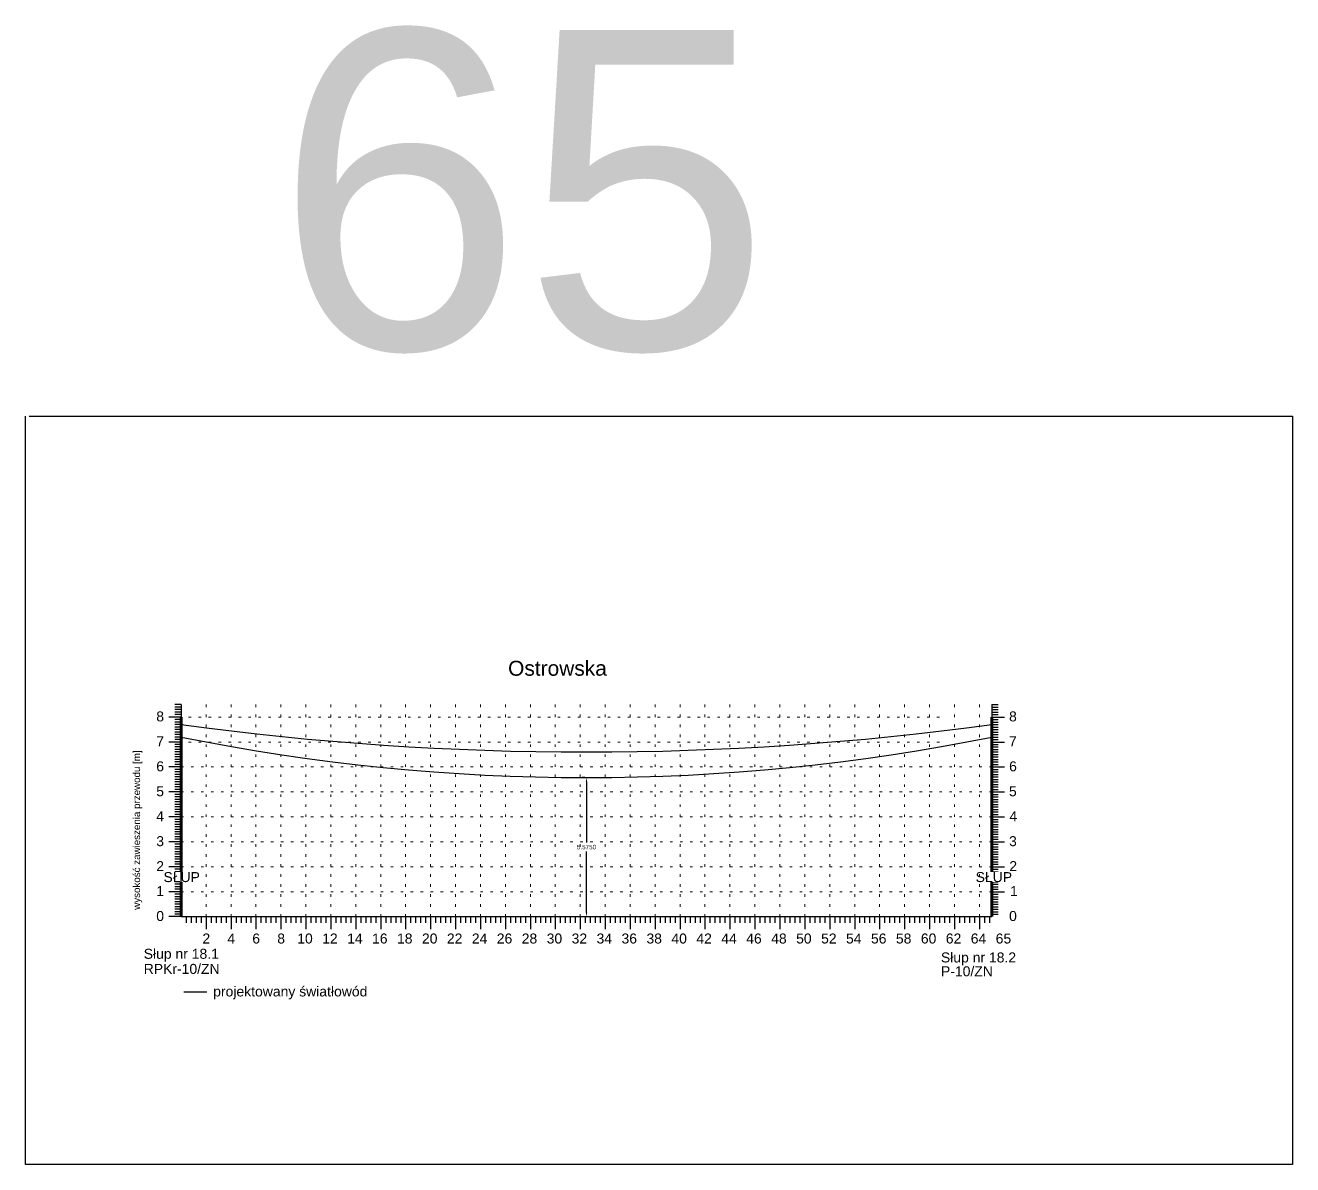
# Model space of a CAD drawing. Header units: metres. Extents: x -155 to 1812, y 681 to 886.
# Drawn here: x 1761.4 to 1812.2, y 830.5 to 876.2 of the extents above; entities that cross this region are included whole.
import ezdxf

# ---------------------------------------------------------------- set-up
doc = ezdxf.new("R2010")
doc.units = ezdxf.units.M
doc.header["$MEASUREMENT"] = 0
doc.linetypes.add('ACAD_ISO07W100', pattern=[3, 0, -3])
doc.layers.add('ramka', color=7, linetype='Continuous', plot=False)
doc.styles.get("Standard").update_dxf_attribs({"font": 'arial.ttf'})
doc.dimstyles.get("Standard").update_dxf_attribs({"dimtxt": 0.18, "dimasz": 0.18, "dimexe": 0.18, "dimexo": 0.0625, "dimgap": 0.09, "dimtad": 0, "dimtih": 1, "dimtoh": 1, "dimdec": 4, "dimzin": 0, "dimdsep": 46, "dimtxsty": 'Standard', "dimcen": 0.09, "dimadec": 0, "dimazin": 0, "dimtfac": 1, "dimtdec": 4, "dimtofl": 0, "dimtmove": 0, "dimatfit": 3, "dimfxl": 1, "dimtolj": 1, "dimtzin": 0, "dimarcsym": 0})

# ---------------------------------------------------------------- blocks, each defined once
blk = doc.blocks.new('*D301')
at = {"color": 0, "lineweight": -2}
for p, q in [((1783.844, 846.036), (1783.726, 846.036)), ((1783.906, 845.856), (1783.906, 843.43)), ((1783.906, 840.641), (1783.906, 843.066)), ((1770.319, 840.461), (1784.086, 840.461))]:
    blk.add_line(p, q, dxfattribs=at)
at = {"color": 0}
for points in [[(1783.936, 845.856), (1783.876, 845.856), (1783.906, 846.036)], [(1783.876, 840.641), (1783.936, 840.641), (1783.906, 840.461)]]:
    blk.add_solid(points, dxfattribs=at)
at = {"layer": 'Defpoints', "color": 0}
for p in [(1783.906, 846.036), (1770.256, 840.461), (1783.906, 840.461)]:
    blk.add_point(p, dxfattribs=at)
at = {"color": 0, "lineweight": 25, "insert": (1783.906, 843.248), "char_height": 0.18, "attachment_point": 5}
blk.add_mtext('\\A1;5.5750', dxfattribs=at)

msp = doc.modelspace()

# ---------------------------------------------------------------- linework, layer by layer
for p, q in [((1767.65623, 848.96078), (1767.40623, 848.96078)), ((1767.65623, 848.96078), (1767.65623, 840.46078)), ((1800.15623, 848.96078), (1800.15623, 840.46078)), ((1800.15623, 848.96078), (1800.40623, 848.96078)), ((1767.65623, 848.46078), (1767.15623, 848.46078)), ((1767.65623, 848.46078), (1767.15623, 848.46078)), ((1767.65623, 848.86078), (1767.40623, 848.86078)), ((1767.65623, 848.76078), (1767.40623, 848.76078)), ((1767.65623, 848.66078), (1767.40623, 848.66078)), ((1767.65623, 848.56078), (1767.40623, 848.56078)), ((1800.15623, 848.86078), (1800.40623, 848.86078)), ((1800.15623, 848.76078), (1800.40623, 848.76078)), ((1800.15623, 848.66078), (1800.40623, 848.66078)), ((1800.15623, 848.56078), (1800.40623, 848.56078)), ((1800.15623, 848.46078), (1800.65623, 848.46078)), ((1800.15623, 848.46078), (1800.65623, 848.46078)), ((1767.65623, 848.36078), (1767.40623, 848.36078)), ((1767.65623, 848.26078), (1767.40623, 848.26078)), ((1767.65623, 848.16078), (1767.40623, 848.16078)), ((1767.65623, 848.06078), (1767.40623, 848.06078)), ((1767.65623, 847.96078), (1767.40623, 847.96078)), ((1800.15623, 848.36078), (1800.40623, 848.36078)), ((1800.15623, 848.26078), (1800.40623, 848.26078)), ((1800.15623, 848.16078), (1800.40623, 848.16078)), ((1800.15623, 848.06078), (1800.40623, 848.06078)), ((1800.15623, 847.96078), (1800.40623, 847.96078)), ((1767.65623, 847.46078), (1767.15623, 847.46078)), ((1767.65623, 847.46078), (1767.15623, 847.46078)), ((1767.65623, 847.86078), (1767.40623, 847.86078)), ((1767.65623, 847.76078), (1767.40623, 847.76078)), ((1767.65623, 847.66078), (1767.40623, 847.66078)), ((1767.65623, 847.56078), (1767.40623, 847.56078)), ((1800.15623, 847.86078), (1800.40623, 847.86078)), ((1800.15623, 847.76078), (1800.40623, 847.76078)), ((1800.15623, 847.66078), (1800.40623, 847.66078)), ((1800.15623, 847.56078), (1800.40623, 847.56078)), ((1800.15623, 847.46078), (1800.65623, 847.46078)), ((1800.15623, 847.46078), (1800.65623, 847.46078)), ((1767.65623, 847.36078), (1767.40623, 847.36078)), ((1767.65623, 847.26078), (1767.40623, 847.26078)), ((1767.65623, 847.16078), (1767.40623, 847.16078)), ((1767.65623, 847.06078), (1767.40623, 847.06078)), ((1767.65623, 846.96078), (1767.40623, 846.96078)), ((1800.15623, 847.36078), (1800.40623, 847.36078)), ((1800.15623, 847.26078), (1800.40623, 847.26078)), ((1800.15623, 847.16078), (1800.40623, 847.16078)), ((1800.15623, 847.06078), (1800.40623, 847.06078)), ((1800.15623, 846.96078), (1800.40623, 846.96078)), ((1767.65623, 846.46078), (1767.15623, 846.46078)), ((1767.65623, 846.46078), (1767.15623, 846.46078)), ((1767.65623, 846.86078), (1767.40623, 846.86078)), ((1767.65623, 846.76078), (1767.40623, 846.76078)), ((1767.65623, 846.66078), (1767.40623, 846.66078)), ((1767.65623, 846.56078), (1767.40623, 846.56078)), ((1800.15623, 846.86078), (1800.40623, 846.86078)), ((1800.15623, 846.76078), (1800.40623, 846.76078)), ((1800.15623, 846.66078), (1800.40623, 846.66078)), ((1800.15623, 846.56078), (1800.40623, 846.56078)), ((1800.15623, 846.46078), (1800.65623, 846.46078)), ((1800.15623, 846.46078), (1800.65623, 846.46078)), ((1767.65623, 846.36078), (1767.40623, 846.36078)), ((1767.65623, 846.26078), (1767.40623, 846.26078)), ((1767.65623, 846.16078), (1767.40623, 846.16078)), ((1767.65623, 846.06078), (1767.40623, 846.06078)), ((1767.65623, 845.96078), (1767.40623, 845.96078)), ((1800.15623, 846.36078), (1800.40623, 846.36078)), ((1800.15623, 846.26078), (1800.40623, 846.26078)), ((1800.15623, 846.16078), (1800.40623, 846.16078)), ((1800.15623, 846.06078), (1800.40623, 846.06078)), ((1800.15623, 845.96078), (1800.40623, 845.96078)), ((1767.65623, 845.46078), (1767.15623, 845.46078)), ((1767.65623, 845.46078), (1767.15623, 845.46078)), ((1767.65623, 845.86078), (1767.40623, 845.86078)), ((1767.65623, 845.76078), (1767.40623, 845.76078)), ((1767.65623, 845.66078), (1767.40623, 845.66078)), ((1767.65623, 845.56078), (1767.40623, 845.56078)), ((1800.15623, 845.86078), (1800.40623, 845.86078)), ((1800.15623, 845.76078), (1800.40623, 845.76078)), ((1800.15623, 845.66078), (1800.40623, 845.66078)), ((1800.15623, 845.56078), (1800.40623, 845.56078)), ((1800.15623, 845.46078), (1800.65623, 845.46078)), ((1800.15623, 845.46078), (1800.65623, 845.46078)), ((1767.65623, 845.36078), (1767.40623, 845.36078)), ((1767.65623, 845.26078), (1767.40623, 845.26078)), ((1767.65623, 845.16078), (1767.40623, 845.16078)), ((1767.65623, 845.06078), (1767.40623, 845.06078)), ((1767.65623, 844.96078), (1767.40623, 844.96078)), ((1800.15623, 845.36078), (1800.40623, 845.36078)), ((1800.15623, 845.26078), (1800.40623, 845.26078)), ((1800.15623, 845.16078), (1800.40623, 845.16078)), ((1800.15623, 845.06078), (1800.40623, 845.06078)), ((1800.15623, 844.96078), (1800.40623, 844.96078)), ((1767.65623, 844.46078), (1767.15623, 844.46078)), ((1767.65623, 844.46078), (1767.15623, 844.46078)), ((1767.65623, 844.86078), (1767.40623, 844.86078)), ((1767.65623, 844.76078), (1767.40623, 844.76078)), ((1767.65623, 844.66078), (1767.40623, 844.66078)), ((1767.65623, 844.56078), (1767.40623, 844.56078)), ((1767.65623, 844.36078), (1767.40623, 844.36078)), ((1800.15623, 844.86078), (1800.40623, 844.86078)), ((1800.15623, 844.76078), (1800.40623, 844.76078)), ((1800.15623, 844.66078), (1800.40623, 844.66078)), ((1800.15623, 844.56078), (1800.40623, 844.56078)), ((1800.15623, 844.46078), (1800.65623, 844.46078)), ((1800.15623, 844.46078), (1800.65623, 844.46078)), ((1800.15623, 844.36078), (1800.40623, 844.36078)), ((1767.65623, 844.26078), (1767.40623, 844.26078)), ((1767.65623, 844.16078), (1767.40623, 844.16078)), ((1767.65623, 844.06078), (1767.40623, 844.06078)), ((1767.65623, 843.96078), (1767.40623, 843.96078)), ((1767.65623, 843.86078), (1767.40623, 843.86078)), ((1800.15623, 844.26078), (1800.40623, 844.26078)), ((1800.15623, 844.16078), (1800.40623, 844.16078)), ((1800.15623, 844.06078), (1800.40623, 844.06078)), ((1800.15623, 843.96078), (1800.40623, 843.96078)), ((1800.15623, 843.86078), (1800.40623, 843.86078)), ((1767.65623, 843.46078), (1767.15623, 843.46078)), ((1767.65623, 843.46078), (1767.15623, 843.46078)), ((1767.65623, 843.76078), (1767.40623, 843.76078)), ((1767.65623, 843.66078), (1767.40623, 843.66078)), ((1767.65623, 843.56078), (1767.40623, 843.56078)), ((1767.65623, 843.36078), (1767.40623, 843.36078)), ((1800.15623, 843.76078), (1800.40623, 843.76078)), ((1800.15623, 843.66078), (1800.40623, 843.66078)), ((1800.15623, 843.56078), (1800.40623, 843.56078)), ((1800.15623, 843.46078), (1800.65623, 843.46078)), ((1800.15623, 843.46078), (1800.65623, 843.46078)), ((1800.15623, 843.36078), (1800.40623, 843.36078)), ((1767.65623, 843.26078), (1767.40623, 843.26078)), ((1767.65623, 843.16078), (1767.40623, 843.16078)), ((1767.65623, 843.06078), (1767.40623, 843.06078)), ((1767.65623, 842.96078), (1767.40623, 842.96078)), ((1767.65623, 842.86078), (1767.40623, 842.86078)), ((1800.15623, 843.26078), (1800.40623, 843.26078)), ((1800.15623, 843.16078), (1800.40623, 843.16078)), ((1800.15623, 843.06078), (1800.40623, 843.06078)), ((1800.15623, 842.96078), (1800.40623, 842.96078)), ((1800.15623, 842.86078), (1800.40623, 842.86078)), ((1767.65623, 842.46078), (1767.15623, 842.46078)), ((1767.65623, 842.46078), (1767.15623, 842.46078)), ((1767.65623, 842.76078), (1767.40623, 842.76078)), ((1767.65623, 842.66078), (1767.40623, 842.66078)), ((1767.65623, 842.56078), (1767.40623, 842.56078)), ((1767.65623, 842.36078), (1767.40623, 842.36078)), ((1800.15623, 842.76078), (1800.40623, 842.76078)), ((1800.15623, 842.66078), (1800.40623, 842.66078)), ((1800.15623, 842.56078), (1800.40623, 842.56078)), ((1800.15623, 842.46078), (1800.65623, 842.46078)), ((1800.15623, 842.46078), (1800.65623, 842.46078)), ((1800.15623, 842.36078), (1800.40623, 842.36078)), ((1767.65623, 842.26078), (1767.40623, 842.26078)), ((1767.65623, 842.16078), (1767.40623, 842.16078)), ((1767.65623, 842.06078), (1767.40623, 842.06078)), ((1767.65623, 841.96078), (1767.40623, 841.96078)), ((1767.65623, 841.86078), (1767.40623, 841.86078)), ((1800.15623, 842.26078), (1800.40623, 842.26078)), ((1800.15623, 842.16078), (1800.40623, 842.16078)), ((1800.15623, 842.06078), (1800.40623, 842.06078)), ((1800.15623, 841.96078), (1800.40623, 841.96078)), ((1800.15623, 841.86078), (1800.40623, 841.86078)), ((1767.65623, 841.46078), (1767.15623, 841.46078)), ((1767.65623, 841.46078), (1767.15623, 841.46078)), ((1767.65623, 841.76078), (1767.40623, 841.76078)), ((1767.65623, 841.66078), (1767.40623, 841.66078)), ((1767.65623, 841.56078), (1767.40623, 841.56078)), ((1767.65623, 841.36078), (1767.40623, 841.36078)), ((1800.15623, 841.76078), (1800.40623, 841.76078)), ((1800.15623, 841.66078), (1800.40623, 841.66078)), ((1800.15623, 841.56078), (1800.40623, 841.56078)), ((1800.15623, 841.46078), (1800.65623, 841.46078)), ((1800.15623, 841.46078), (1800.65623, 841.46078)), ((1800.15623, 841.36078), (1800.40623, 841.36078)), ((1767.65623, 841.26078), (1767.40623, 841.26078)), ((1767.65623, 841.16078), (1767.40623, 841.16078)), ((1767.65623, 841.06078), (1767.40623, 841.06078)), ((1767.65623, 840.96078), (1767.40623, 840.96078)), ((1767.65623, 840.86078), (1767.40623, 840.86078)), ((1800.15623, 841.26078), (1800.40623, 841.26078)), ((1800.15623, 841.16078), (1800.40623, 841.16078)), ((1800.15623, 841.06078), (1800.40623, 841.06078)), ((1800.15623, 840.96078), (1800.40623, 840.96078)), ((1800.15623, 840.86078), (1800.40623, 840.86078)), ((1767.65623, 840.46078), (1767.15623, 840.46078)), ((1767.65623, 840.76078), (1767.40623, 840.76078)), ((1767.65623, 840.66078), (1767.40623, 840.66078)), ((1767.65623, 840.56078), (1767.40623, 840.56078)), ((1767.65623, 840.46078), (1767.40623, 840.46078)), ((1767.65623, 840.46078), (1793.65623, 840.46078)), ((1767.85623, 840.46078), (1767.85623, 840.21078)), ((1768.05623, 840.46078), (1768.05623, 840.21078)), ((1768.25623, 840.46078), (1768.25623, 840.21078)), ((1768.45623, 840.46078), (1768.45623, 840.21078)), ((1768.65623, 840.46078), (1768.65623, 839.96078)), ((1768.85623, 840.46078), (1768.85623, 840.21078)), ((1769.05623, 840.46078), (1769.05623, 840.21078)), ((1769.25623, 840.46078), (1769.25623, 840.21078)), ((1769.45623, 840.46078), (1769.45623, 840.21078)), ((1769.65623, 840.46078), (1769.65623, 839.96078)), ((1769.85623, 840.46078), (1769.85623, 840.21078)), ((1770.05623, 840.46078), (1770.05623, 840.21078)), ((1770.25623, 840.46078), (1770.25623, 840.21078)), ((1770.45623, 840.46078), (1770.45623, 840.21078)), ((1770.65623, 840.46078), (1770.65623, 839.96078)), ((1770.85623, 840.46078), (1770.85623, 840.21078)), ((1771.05623, 840.46078), (1771.05623, 840.21078)), ((1771.25623, 840.46078), (1771.25623, 840.21078)), ((1771.45623, 840.46078), (1771.45623, 840.21078)), ((1771.65623, 840.46078), (1771.65623, 839.96078)), ((1771.85623, 840.46078), (1771.85623, 840.21078)), ((1772.05623, 840.46078), (1772.05623, 840.21078)), ((1772.25623, 840.46078), (1772.25623, 840.21078)), ((1772.45623, 840.46078), (1772.45623, 840.21078)), ((1772.65623, 840.46078), (1772.65623, 839.96078)), ((1772.85623, 840.46078), (1772.85623, 840.21078)), ((1773.05623, 840.46078), (1773.05623, 840.21078)), ((1773.25623, 840.46078), (1773.25623, 840.21078)), ((1773.45623, 840.46078), (1773.45623, 840.21078)), ((1773.65623, 840.46078), (1773.65623, 839.96078)), ((1773.85623, 840.46078), (1773.85623, 840.21078)), ((1774.05623, 840.46078), (1774.05623, 840.21078)), ((1774.25623, 840.46078), (1774.25623, 840.21078)), ((1774.45623, 840.46078), (1774.45623, 840.21078)), ((1774.65623, 840.46078), (1774.65623, 839.96078)), ((1774.85623, 840.46078), (1774.85623, 840.21078)), ((1775.05623, 840.46078), (1775.05623, 840.21078)), ((1775.25623, 840.46078), (1775.25623, 840.21078)), ((1775.45623, 840.46078), (1775.45623, 840.21078)), ((1775.65623, 840.46078), (1775.65623, 839.96078)), ((1775.85623, 840.46078), (1775.85623, 840.21078)), ((1776.05623, 840.46078), (1776.05623, 840.21078)), ((1776.25623, 840.46078), (1776.25623, 840.21078)), ((1776.45623, 840.46078), (1776.45623, 840.21078)), ((1776.65623, 840.46078), (1776.65623, 839.96078)), ((1776.85623, 840.46078), (1776.85623, 840.21078)), ((1777.05623, 840.46078), (1777.05623, 840.21078)), ((1777.25623, 840.46078), (1777.25623, 840.21078)), ((1777.45623, 840.46078), (1777.45623, 840.21078)), ((1777.65623, 840.46078), (1777.65623, 839.96078)), ((1777.85623, 840.46078), (1777.85623, 840.21078)), ((1778.05623, 840.46078), (1778.05623, 840.21078)), ((1778.25623, 840.46078), (1778.25623, 840.21078)), ((1778.45623, 840.46078), (1778.45623, 840.21078)), ((1778.65623, 840.46078), (1778.65623, 839.96078)), ((1778.85623, 840.46078), (1778.85623, 840.21078)), ((1779.05623, 840.46078), (1779.05623, 840.21078)), ((1779.25623, 840.46078), (1779.25623, 840.21078)), ((1779.45623, 840.46078), (1779.45623, 840.21078)), ((1779.65623, 840.46078), (1779.65623, 839.96078)), ((1779.85623, 840.46078), (1779.85623, 840.21078)), ((1780.05623, 840.46078), (1780.05623, 840.21078)), ((1780.25623, 840.46078), (1780.25623, 840.21078)), ((1780.45623, 840.46078), (1780.45623, 840.21078)), ((1780.65623, 840.46078), (1780.65623, 839.96078)), ((1780.85623, 840.46078), (1780.85623, 840.21078)), ((1781.05623, 840.46078), (1781.05623, 840.21078)), ((1781.25623, 840.46078), (1781.25623, 840.21078)), ((1781.45623, 840.46078), (1781.45623, 840.21078)), ((1781.65623, 840.46078), (1781.65623, 839.96078)), ((1781.85623, 840.46078), (1781.85623, 840.21078)), ((1782.05623, 840.46078), (1782.05623, 840.21078)), ((1782.25623, 840.46078), (1782.25623, 840.21078)), ((1782.45623, 840.46078), (1782.45623, 840.21078)), ((1782.65623, 840.46078), (1782.65623, 839.96078)), ((1782.85623, 840.46078), (1782.85623, 840.21078)), ((1783.05623, 840.46078), (1783.05623, 840.21078)), ((1783.25623, 840.46078), (1783.25623, 840.21078)), ((1783.45623, 840.46078), (1783.45623, 840.21078)), ((1783.65623, 840.46078), (1783.65623, 839.96078)), ((1783.85623, 840.46078), (1783.85623, 840.21078)), ((1784.05623, 840.46078), (1784.05623, 840.21078)), ((1784.25623, 840.46078), (1784.25623, 840.21078)), ((1784.45623, 840.46078), (1784.45623, 840.21078)), ((1784.65623, 840.46078), (1784.65623, 839.96078)), ((1784.85623, 840.46078), (1784.85623, 840.21078)), ((1785.05623, 840.46078), (1785.05623, 840.21078)), ((1785.25623, 840.46078), (1785.25623, 840.21078)), ((1785.45623, 840.46078), (1785.45623, 840.21078)), ((1785.65623, 840.46078), (1785.65623, 839.96078)), ((1785.85623, 840.46078), (1785.85623, 840.21078)), ((1786.05623, 840.46078), (1786.05623, 840.21078)), ((1786.25623, 840.46078), (1786.25623, 840.21078)), ((1786.45623, 840.46078), (1786.45623, 840.21078)), ((1786.65623, 840.46078), (1786.65623, 839.96078)), ((1786.65623, 840.46078), (1786.65623, 839.96078)), ((1786.85623, 840.46078), (1786.85623, 840.21078)), ((1787.05623, 840.46078), (1787.05623, 840.21078)), ((1787.25623, 840.46078), (1787.25623, 840.21078)), ((1787.45623, 840.46078), (1787.45623, 840.21078)), ((1787.65623, 840.46078), (1787.65623, 839.96078)), ((1787.65623, 840.46078), (1787.65623, 839.96078)), ((1787.85623, 840.46078), (1787.85623, 840.21078)), ((1788.05623, 840.46078), (1788.05623, 840.21078)), ((1788.25623, 840.46078), (1788.25623, 840.21078)), ((1788.45623, 840.46078), (1788.45623, 840.21078)), ((1788.65623, 840.46078), (1788.65623, 839.96078)), ((1788.65623, 840.46078), (1788.65623, 839.96078)), ((1788.85623, 840.46078), (1788.85623, 840.21078)), ((1789.05623, 840.46078), (1789.05623, 840.21078)), ((1789.25623, 840.46078), (1789.25623, 840.21078)), ((1789.45623, 840.46078), (1789.45623, 840.21078)), ((1789.65623, 840.46078), (1789.65623, 839.96078)), ((1789.65623, 840.46078), (1789.65623, 839.96078)), ((1789.85623, 840.46078), (1789.85623, 840.21078)), ((1790.05623, 840.46078), (1790.05623, 840.21078)), ((1790.25623, 840.46078), (1790.25623, 840.21078)), ((1790.45623, 840.46078), (1790.45623, 840.21078)), ((1790.65623, 840.46078), (1790.65623, 839.96078)), ((1790.65623, 840.46078), (1790.65623, 839.96078)), ((1790.85623, 840.46078), (1790.85623, 840.21078)), ((1791.05623, 840.46078), (1791.05623, 840.21078)), ((1791.25623, 840.46078), (1791.25623, 840.21078)), ((1791.45623, 840.46078), (1791.45623, 840.21078)), ((1791.65623, 840.46078), (1791.65623, 839.96078)), ((1791.65623, 840.46078), (1791.65623, 839.96078)), ((1791.85623, 840.46078), (1791.85623, 840.21078)), ((1792.05623, 840.46078), (1792.05623, 840.21078)), ((1792.15623, 840.46078), (1792.65623, 840.46078)), ((1792.25623, 840.46078), (1792.25623, 840.21078)), ((1792.45623, 840.46078), (1792.45623, 840.21078)), ((1792.65623, 840.46078), (1792.65623, 839.96078)), ((1792.65623, 840.46078), (1792.65623, 839.96078)), ((1792.85623, 840.46078), (1792.85623, 840.21078)), ((1793.05623, 840.46078), (1793.05623, 840.21078)), ((1793.25623, 840.46078), (1793.25623, 840.21078)), ((1793.45623, 840.46078), (1793.45623, 840.21078)), ((1793.65623, 840.46078), (1800.15623, 840.46078)), ((1793.65623, 840.46078), (1793.65623, 839.96078)), ((1793.65623, 840.46078), (1793.65623, 839.96078)), ((1793.85623, 840.46078), (1793.85623, 840.21078)), ((1794.05623, 840.46078), (1794.05623, 840.21078)), ((1794.25623, 840.46078), (1794.25623, 840.21078)), ((1794.45623, 840.46078), (1794.45623, 840.21078)), ((1794.65623, 840.46078), (1794.65623, 839.96078)), ((1794.65623, 840.46078), (1794.65623, 839.96078)), ((1794.85623, 840.46078), (1794.85623, 840.21078)), ((1795.05623, 840.46078), (1795.05623, 840.21078)), ((1795.25623, 840.46078), (1795.25623, 840.21078)), ((1795.45623, 840.46078), (1795.45623, 840.21078)), ((1795.65623, 840.46078), (1795.65623, 839.96078)), ((1795.65623, 840.46078), (1795.65623, 839.96078)), ((1795.85623, 840.46078), (1795.85623, 840.21078)), ((1796.05623, 840.46078), (1796.05623, 840.21078)), ((1796.25623, 840.46078), (1796.25623, 840.21078)), ((1796.45623, 840.46078), (1796.45623, 840.21078)), ((1796.65623, 840.46078), (1796.65623, 839.96078)), ((1796.65623, 840.46078), (1796.65623, 839.96078)), ((1796.85623, 840.46078), (1796.85623, 840.21078)), ((1797.05623, 840.46078), (1797.05623, 840.21078)), ((1797.25623, 840.46078), (1797.25623, 840.21078)), ((1797.45623, 840.46078), (1797.45623, 840.21078)), ((1797.65623, 840.46078), (1797.65623, 839.96078)), ((1797.65623, 840.46078), (1797.65623, 839.96078)), ((1797.85623, 840.46078), (1797.85623, 840.21078)), ((1798.05623, 840.46078), (1798.05623, 840.21078)), ((1798.25623, 840.46078), (1798.25623, 840.21078)), ((1798.45623, 840.46078), (1798.45623, 840.21078)), ((1798.65623, 840.46078), (1798.65623, 839.96078)), ((1798.65623, 840.46078), (1798.65623, 839.96078)), ((1798.85623, 840.46078), (1798.85623, 840.21078)), ((1799.05623, 840.46078), (1799.05623, 840.21078)), ((1799.25623, 840.46078), (1799.25623, 840.21078)), ((1799.45623, 840.46078), (1799.45623, 840.21078)), ((1799.65623, 840.46078), (1799.65623, 839.96078)), ((1799.65623, 840.46078), (1799.65623, 839.96078)), ((1799.85623, 840.46078), (1799.85623, 840.21078)), ((1800.05623, 840.46078), (1800.05623, 840.21078)), ((1800.15623, 840.76078), (1800.40623, 840.76078)), ((1800.15623, 840.66078), (1800.40623, 840.66078)), ((1800.15623, 840.56078), (1800.40623, 840.56078))]:
    msp.add_line(p, q)
at = {"linetype": 'ACAD_ISO07W100', "lineweight": 15, "ltscale": 0.1}
for p, q in [((1768.65623, 840.46078), (1768.65623, 848.96078)), ((1769.65623, 840.46078), (1769.65623, 848.96078)), ((1770.65623, 840.46078), (1770.65623, 848.96078)), ((1771.65623, 840.46078), (1771.65623, 848.96078)), ((1772.65623, 840.46078), (1772.65623, 848.96078)), ((1773.65623, 840.46078), (1773.65623, 848.96078)), ((1774.65623, 840.46078), (1774.65623, 848.96078)), ((1775.65623, 840.46078), (1775.65623, 848.96078)), ((1776.65623, 840.46078), (1776.65623, 848.96078)), ((1777.65623, 840.46078), (1777.65623, 848.96078)), ((1778.65623, 840.46078), (1778.65623, 848.96078)), ((1779.65623, 840.46078), (1779.65623, 848.96078)), ((1780.65623, 840.46078), (1780.65623, 848.96078)), ((1781.65623, 840.46078), (1781.65623, 848.96078)), ((1782.65623, 840.46078), (1782.65623, 848.96078)), ((1783.65623, 840.46078), (1783.65623, 848.96078)), ((1784.65623, 840.46078), (1784.65623, 848.96078)), ((1785.65623, 840.46078), (1785.65623, 848.96078)), ((1786.65623, 840.46078), (1786.65623, 848.96078)), ((1787.65623, 840.46078), (1787.65623, 848.96078)), ((1788.65623, 840.46078), (1788.65623, 848.96078)), ((1789.65623, 840.46078), (1789.65623, 848.96078)), ((1790.65623, 840.46078), (1790.65623, 848.96078)), ((1791.65623, 840.46078), (1791.65623, 848.96078)), ((1792.65623, 840.46078), (1792.65623, 848.96078)), ((1793.65623, 840.46078), (1793.65623, 848.96078)), ((1794.65623, 840.46078), (1794.65623, 848.96078)), ((1795.65623, 840.46078), (1795.65623, 848.96078)), ((1796.65623, 840.46078), (1796.65623, 848.96078)), ((1797.65623, 840.46078), (1797.65623, 848.96078)), ((1798.65623, 840.46078), (1798.65623, 848.96078)), ((1800.15623, 840.46078), (1800.15623, 848.96078)), ((1767.15623, 848.46078), (1798.15623, 848.46078)), ((1767.15623, 847.46078), (1798.15623, 847.46078)), ((1767.65623, 846.46078), (1800.15623, 846.46078)), ((1767.65623, 845.46078), (1800.15623, 845.46078)), ((1767.65623, 844.46078), (1800.15623, 844.46078)), ((1767.65623, 843.46078), (1800.15623, 843.46078)), ((1767.65623, 842.46078), (1800.15623, 842.46078)), ((1767.65623, 841.46078), (1800.15623, 841.46078))]:
    msp.add_line(p, q, dxfattribs=at)
at = {"lineweight": 100}
for p, q in [((1767.65623, 848.46078), (1767.65623, 840.46078)), ((1800.15623, 848.46078), (1800.15623, 840.46078))]:
    msp.add_line(p, q, dxfattribs=at)
at = {"color": 3, "lineweight": 25}
msp.add_line((1767.76178, 837.45345), (1768.69237, 837.45345), dxfattribs=at)
at = {"lineweight": 25}
for points in [[(1761.56101, 860.52182), (1812.214, 860.52182), (1812.214, 830.52182), (1761.41046, 830.52182), (1761.41046, 860.52182)], [(1791.65623, 840.46078), (1792.15623, 840.46078)]]:
    msp.add_lwpolyline(points, dxfattribs=at)
at = {"lineweight": 30}
msp.add_arc((1783.90623, 967.63919), 120.57841, 262.2548486, 277.7451514, dxfattribs=at)
at = {"color": 3, "lineweight": 30}
msp.add_arc((1783.90623, 928.09828), 82.0625, 258.5788137, 281.4211863, dxfattribs=at)
at = {"layer": 'ramka'}
msp.add_line((1767.65623, 840.46078), (1780.65623, 840.46078), dxfattribs=at)

# ---------------------------------------------------------------- texts
at = {"lineweight": 25}
msp.add_text('65', height=12.782133, dxfattribs=at).set_placement((1771.41674, 863.21103))
for s, p in [('8', (1766.65897, 848.28669)), ('8', (1800.84462, 848.28669)), ('7', (1766.65897, 847.28669)), ('7', (1800.84162, 847.28669)), ('6', (1766.65897, 846.28669)), ('6', (1800.84735, 846.28669)), ('5', (1766.65897, 845.28669)), ('5', (1800.84189, 845.28669)), ('4', (1766.65897, 844.28669)), ('4', (1800.86263, 844.28669)), ('3', (1766.65897, 843.28669)), ('3', (1800.84462, 843.28669)), ('2', (1766.65897, 842.28669)), ('2', (1800.85581, 842.28669)), ('1', (1766.65897, 841.28669)), ('1', (1800.88446, 841.28669)), ('0', (1766.65897, 840.28669)), ('0', (1800.84626, 840.28669)), ('2', (1768.50942, 839.38511)), ('4', (1769.50942, 839.38511)), ('6', (1770.50942, 839.38511)), ('8', (1771.50942, 839.38511)), ('10', (1772.30942, 839.38511)), ('12', (1773.30942, 839.38511)), ('14', (1774.30942, 839.38511)), ('16', (1775.30942, 839.38511)), ('18', (1776.30942, 839.38511)), ('20', (1777.30942, 839.38511)), ('22', (1778.30942, 839.38511)), ('24', (1779.30942, 839.38511)), ('26', (1780.30942, 839.38511)), ('28', (1781.30942, 839.38511)), ('30', (1782.30942, 839.38511)), ('32', (1783.30942, 839.38511)), ('34', (1784.30942, 839.38511)), ('36', (1785.30942, 839.38511)), ('38', (1786.30942, 839.38511)), ('40', (1787.30942, 839.38511)), ('42', (1788.30942, 839.38511)), ('44', (1789.30942, 839.38511)), ('46', (1790.30942, 839.38511)), ('48', (1791.30942, 839.38511)), ('50', (1792.30942, 839.38511)), ('52', (1793.30942, 839.38511)), ('54', (1794.30942, 839.38511)), ('56', (1795.30942, 839.38511)), ('58', (1796.30942, 839.38511)), ('60', (1797.30942, 839.38511)), ('62', (1798.30942, 839.38511)), ('64', (1799.30942, 839.38511)), ('65', (1800.30942, 839.38511)), ('Słup nr 18.1', (1766.15522, 838.77224)), ('Słup nr 18.2', (1798.11421, 838.62613)), ('RPKr-10/ZN', (1766.15522, 838.16735)), ('P-10/ZN', (1798.11583, 838.07118)), ('projektowany światłowód', (1768.94113, 837.26369))]:
    msp.add_text(s, height=0.4).set_placement(p)
at = {"lineweight": 25, "insert": (1782.74191, 850.41285), "char_height": 0.6, "width": 9.5967258, "attachment_point": 5}
msp.add_mtext('Ostrowska', dxfattribs=at)

# ---------------------------------------------------------------- dimensions: what is measured, and where the dimension line sits
at = {"lineweight": 25}
dim = msp.add_linear_dim(base=(1783.90623, 840.46078), p1=(1783.90623, 846.03578), p2=(1770.25623, 840.46078), angle=90, dimstyle='Standard', dxfattribs=at)
dim.commit()
dim.dimension.update_dxf_attribs({"geometry": '*D301', "text_midpoint": (1783.90623, 843.24828)})

# ---------------------------------------------------------------- next in the draw order: texts
at = {"lineweight": 18, "insert": (1765.73027, 840.73573), "char_height": 0.28, "attachment_point": 1, "rotation": 90, "bg_fill": 3, "box_fill_scale": 1, "bg_fill_color": 256, "bg_fill_transparency": 0}
msp.add_mtext_dynamic_manual_height_columns('wysokość zawieszenia przewodu [m]', width=9.2804774, gutter_width=2, heights=[-0.36385], dxfattribs=at)
at = {"lineweight": 18, "char_height": 0.4, "attachment_point": 1, "bg_fill": 3, "box_fill_scale": 1, "bg_fill_color": 256, "bg_fill_transparency": 0}
for insert in [(1766.94813, 842.24699), (1799.5053, 842.24699)]:
    msp.add_mtext_dynamic_manual_height_columns('SŁUP', width=1.5368437, gutter_width=2, heights=[-0.41364], dxfattribs=dict(at, insert=insert))

# ---------------------------------------------------------------- next in the draw order: linework, layer by layer
at = {"linetype": 'ACAD_ISO07W100', "lineweight": 15, "ltscale": 0.1}
msp.add_line((1799.65623, 840.46078), (1799.65623, 848.96078), dxfattribs=at)
at = {"layer": 'ramka'}
msp.add_line((1767.65623, 840.46078), (1767.65623, 847.78078), dxfattribs=at)

doc.saveas('drawing.dxf')
